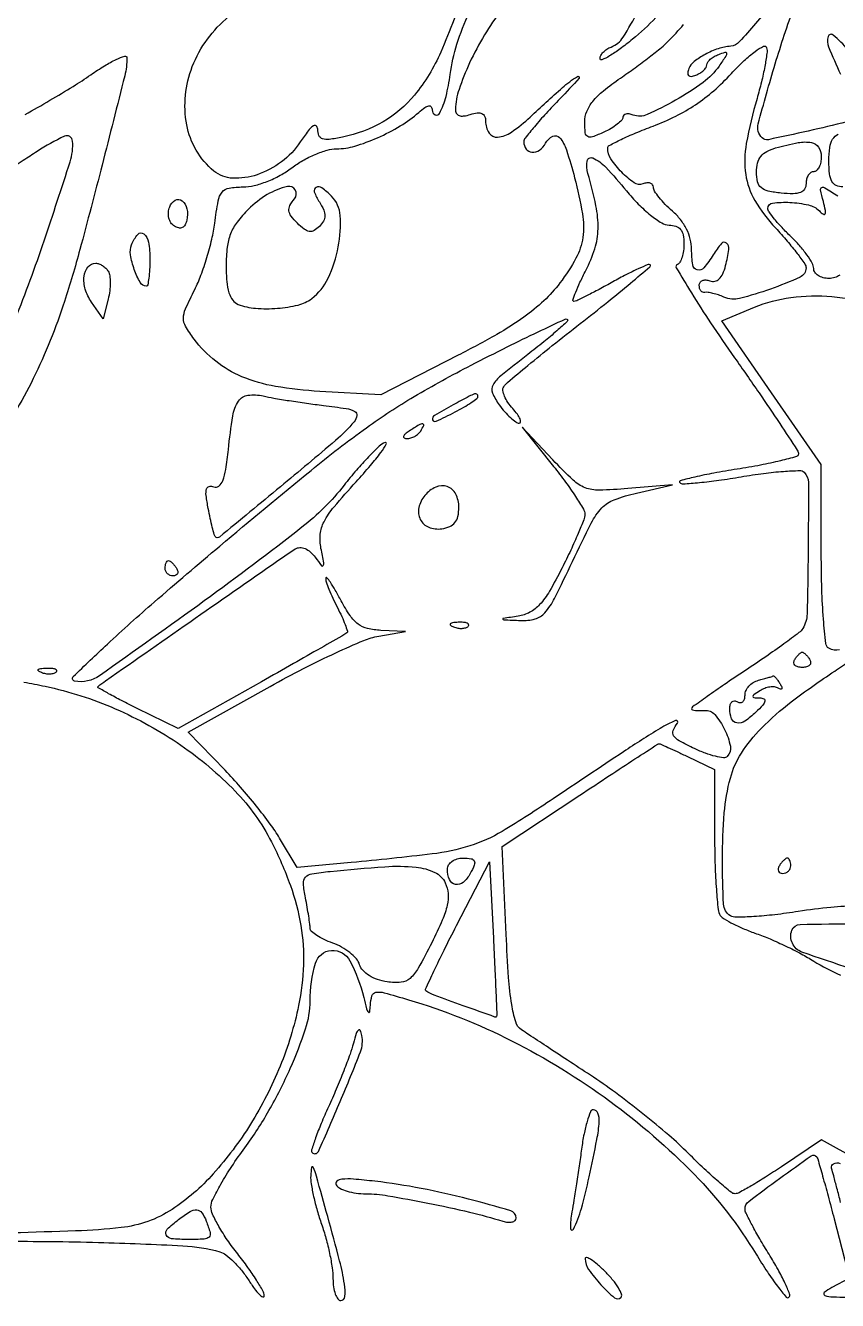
# Model space of a CAD drawing. Extents: x 4 to 800, y 0 to 528.
# Drawn here: x 371.7 to 478.1, y 0 to 167.2 of the extents above; entities that cross this region are included whole.
import ezdxf

# ---------------------------------------------------------------- set-up
doc = ezdxf.new("R2010")
doc.units = 0

msp = doc.modelspace()

# ---------------------------------------------------------------- linework, layer by layer
for points in [[(429.420663, 172.361341, -0.025117), (426.119503, 163.671181, -0.067741), (422.683206, 158.047965, -0.09145), (418.560343, 154.542829, -0.079259), (413.25, 152.519633, -0.017967), (411.514664, 152.221937, -0.111995), (410.62217, 152.301664, -0.222304), (410.163005, 152.729122, -0.096208), (410, 153.568428, 0.216899), (409.805679, 153.995306, 0.350367), (409.427707, 154.011352, 0.073197), (408.741041, 153.335168, 0.013805), (407.716367, 151.897883, -0.083164), (405.248982, 149.289796, -0.080769), (402.04261, 147.596077, -0.092058), (398.847896, 147.14198, -0.163938), (396.395291, 148.085897, -0.175902), (392.833946, 154.161644, -0.139825), (393.567069, 161.781911, -0.128395), (398.342919, 168.343766, -0.14058)], [(434.077894, 169.174573, 0.030357), (431.849277, 165.920654, 0.026263), (429.910812, 162.262757, 0.026954), (428.517674, 158.783917, 0.073558), (428.043893, 156.182612, 0.130762), (428.163793, 155.662915, 0.189276), (428.517207, 155.35922, 0.120235), (429.12744, 155.300191, 0.041134), (430, 155.5, -0.042098), (430.915777, 155.707849, -0.138592), (431.523725, 155.624412, -0.195541), (431.875224, 155.263919, -0.096941), (432, 154.626405, 0.143399), (432.455553, 153.07065, 0.280407), (433.574806, 152.524022, 0.130478), (435.398, 153.193568, 0.03422), (437.840267, 155.167931, -0.004813), (442.068134, 159.017792, -0.044904), (444.045208, 160.487542, -0.860511), (444.243676, 160.251521, -0.012878), (441.75, 157.562394, 0.007564), (439.929949, 155.641053, 0.011133), (438.395312, 153.894634, 0.006636), (437.170945, 152.397188, 0.169632), (437, 151.907817, 0.160852), (437.310803, 150.966694, 0.220362), (438.083186, 150.545678, 0.173513), (439.063481, 150.825796, 0.110105), (439.863537, 151.720637, -0.144634), (440.806518, 152.641103, -0.352808), (441.697108, 152.467692, -0.096768), (442.599225, 150.844284, -0.014063), (443.670985, 147.201548, -0.022213), (444.694278, 142.48396, -0.077044), (444.742216, 139.370855, -0.090205), (443.848157, 136.657599, -0.037636), (441.75, 133.409047, -0.042315), (439.644118, 131.071384, -0.033854), (437.018683, 128.925394, -0.025427), (433.466498, 126.664924, -0.010186), (428.395794, 123.92426), (418.291588, 118.726149), (410.28515, 119.189635, -0.027497), (404.455058, 119.850099, -0.056822), (400.055644, 121.121395, -0.069179), (396.631125, 123.141544, -0.064896), (393.802547, 126.058109, -0.026662), (392.688652, 127.731989, -0.137569), (392.404875, 128.796881, -0.102459), (392.672054, 130.007609, -0.011576), (393.886989, 132.558109, 0.028115), (394.695191, 134.410093, 0.015804), (395.475903, 136.737382, 0.015734), (396.117751, 139.144413, 0.02472), (396.500246, 141.25, -0.013021), (396.959329, 144.16306, -0.120985), (397.478541, 145.315957, -0.188135), (398.37968, 145.849931, -0.040774), (400.216882, 146, 0.060512), (401.660889, 146.175401, 0.033046), (403.363783, 146.716794, 0.031857), (405.083269, 147.521215, 0.037601), (406.588887, 148.5, -0.03369), (408.035951, 149.456882, -0.028943), (409.672303, 150.265625, -0.029997), (411.248539, 150.825289, -0.070417), (412.482938, 151, 0.072447), (414.859232, 151.346129, 0.032056), (417.841598, 152.446197, 0.031521), (420.825015, 154.001243, 0.044113), (423.25, 155.775577, -0.022506), (424.049713, 156.415483, -0.112664), (424.573644, 156.640376, -0.30023), (424.874568, 156.512345, -0.147353), (425, 156.095971, 0.283312), (425.392861, 155.458286, 0.412775), (425.974708, 155.648817, 0.055163), (426.814799, 157.872704, 0.029781), (427.372502, 160.750407, -0.043037), (428.249791, 164.712494, -0.03259), (429.857077, 168.867754, -0.033342)], [(469.461872, 169.848205, -0.004055), (465.254172, 165.015181, -0.194275), (464.122468, 164.450843, 0.061465), (462.500284, 164.119335, 0.041983), (460.771658, 163.371558, 0.042342), (459.321811, 162.428222, 0.136571), (458.643309, 161.51286, 0.055827), (458.490538, 160.926488, 0.244347), (458.604908, 160.598979, 0.233016), (458.945118, 160.494612, 0.051597), (459.550928, 160.657916, 0.044071), (460.105339, 160.928806, 0.051172), (460.574335, 161.281529, 0.058587), (460.896366, 161.658723, 0.148484), (461, 162, -0.155441), (461.109519, 162.343772, -0.056503), (461.454573, 162.729564, -0.049211), (461.955348, 163.094573, -0.041299), (462.547484, 163.379848, -0.023417), (463.402539, 163.662808, -0.484165), (463.592945, 163.52426, -0.158114), (463.482713, 163.131581, -0.005927), (462.608583, 161.851562, -0.081977), (460.515244, 159.712523, -0.028764), (456.896257, 157.366769, -0.023989), (453.176869, 155.479254, -0.199602), (451.326668, 155.42814, 0.052434), (450.818525, 155.564208, 0.09492), (450.389709, 155.550306, 0.14377), (450.108585, 155.394065, 0.196977), (450, 155.12913, -0.194091), (449.845253, 154.745502, -0.035576), (449.265625, 154.223806, -0.033597), (448.457319, 153.677252, -0.02497), (447.5, 153.181954, -0.018023), (445.996177, 152.561189, -0.216725), (445.386138, 152.604823, -0.249511), (445.068855, 153.085416, -0.023622), (445, 154.542046, -0.097209), (445.266629, 155.900513, -0.074556), (446.041483, 157.203621, -0.051537), (447.44369, 158.597791, -0.018955), (449.682801, 160.270608, 0.006707), (451.590524, 161.624342, 0.006822), (453.450394, 163.021282, 0.006659), (455.033933, 164.278847, 0.027803), (455.932801, 165.099715, 0.013729), (457.955611, 167.281205, 0.015647)], [(454.317717, 168.215778, -0.031335), (451.25, 165.356557, -0.012701), (449.618554, 164.084663, -0.024942), (448.248438, 163.173411, -0.030811), (447.252929, 162.660899, -0.541324), (447, 162.826062, -0.128242), (447.106511, 163.234506, -0.063558), (447.427353, 163.668025, -0.056764), (447.898411, 164.059438, -0.053426), (448.45482, 164.344289, 0.160613), (450.022234, 165.624587, 0.026641), (451.964533, 169.063739, 0.021897)], [(479.332299, 154.530778, -0.005384), (474.280022, 153.331936, -0.003613), (469.05712, 152.191466, -0.25352), (468.229203, 152.437463, -0.267273), (467.735544, 154.270566, -0.008132), (469.958053, 162.131439, -0.014496), (472.457326, 169.653281, -0.075599)], [(479.5, 164, 0.028284), (477.569155, 165.905074, 0.543744), (476.894289, 165.715443, 0.1735), (476.952137, 164.363586, 0.01188), (478.504835, 160.792164, -0.007833)], [(371.658182, 155.510358, 0.00616), (374.901416, 157.354056, 0.006222), (377.949499, 159.188139, 0.013242), (380.25, 160.697351, -0.014143), (382.073117, 161.888685, -0.027366), (383.604688, 162.717054, -0.034124), (384.712889, 163.150536, -0.506532), (385, 162.939843, -0.061521), (384.707943, 160.575209, -0.001239), (381.741891, 148.873998, -0.003123), (378.826052, 137.778198, -0.012293), (376.819526, 131, -0.035988), (372.723348, 120.872188, -0.041558), (367.376906, 111.93976, -0.042187)], [(370.373264, 128.685666, 0.013747), (374.145766, 138.953162, 0.003262), (377.552596, 149.299644, 0.09774), (377.870968, 152.015179, 0.522414), (376.799523, 152.642682, 0.037442), (373.229331, 150.655606, -0.000956), (371.40218, 149.456387, -0.000202), (368.208305, 147.370709, -0.000211)], [(478.833333, 146, -0.105559), (477.949762, 146.188639, -0.165116), (477.385138, 146.71249, -0.099558), (477.083628, 147.697298, -0.024664), (477, 149.391592, -0.029701), (477.106755, 151.187173, -0.109863), (477.48053, 152.251884, -0.136505), (478.219015, 152.930256, -0.0565)], [(478.416667, 134.4375, -0.08892), (477.769411, 134.111864, -0.072314), (477, 134, -0.063812), (476.235342, 134.097988, -0.08168), (475.5875, 134.385667, -0.098553), (475.154048, 134.812214, -0.150357), (475, 135.312909, 0.130933), (474.817782, 135.996822, 0.025239), (474.11875, 137.084442, 0.025305), (473.148507, 138.303319, 0.02098), (472, 139.5, -0.013111), (470.850946, 140.660148, -0.017843), (469.88125, 141.768683, -0.014831), (469.148797, 142.725509, -0.157199), (469, 143.187091, -0.377855), (469.616434, 143.886332, -0.043721), (471.884166, 143.973284, -0.043609), (474.326402, 143.638519, -0.141435), (475.74405, 142.85595, 0.043819), (476.270606, 142.4144, 0.476693), (476.502378, 142.480902, 0.154004), (476.544358, 142.91635, 0.011571), (476.267008, 144.086962, -0.010471), (475.898449, 145.627429, -0.369534), (476.06098, 145.929198, -0.235728), (476.477673, 145.889833, -0.005711), (478.156291, 144.817164, 0.012704)], [(478.403007, 85.30391, -0.206829), (476.979333, 85.512773, -0.231664), (476.581965, 86.143882, -0.006878), (476.283723, 89.345929, -0.012225), (476.069607, 93.25866, -0.007555), (476, 97.865087), (476, 109.61214), (469.486867, 119.018968), (462.973734, 128.425795), (467.236867, 130.218779, -0.06766), (472.018395, 131.506173, -0.05301), (477.394797, 131.624324, -0.052094), (482.77718, 130.600107, -0.059559)], [(480.707774, 51.71277, 0.025783), (477.253966, 51.54415, 0.013498), (472.983359, 50.997411, -0.009704), (469.909067, 50.580098, -0.01351), (467.142806, 50.33466, -0.009919), (464.853585, 50.239283, -0.144845), (464.081738, 50.449483, -0.246481), (463.184397, 51.967414, -0.012699), (463.03635, 57.847997, -0.020577), (463.287676, 63.918914, -0.045018), (464.085832, 68.5, -0.077988), (465.533919, 71.758997, -0.049797), (468.124466, 75.006719, -0.037275), (472.069702, 78.491207, -0.016468), (477.75, 82.512351, 0.019148), (479.760577, 83.951892, 0.025718)], [(371.494647, 81.07187, -0.008118), (374.269807, 80.530721, -0.05066), (383.467704, 77.583879, -0.047842), (392.075634, 72.803985, -0.050201), (399.19082, 66.776512, -0.074113), (403.935865, 60.125714, -0.030995), (406.412243, 54.424548, -0.045803), (407.793559, 49.152849, -0.049073), (408.137326, 44.003156, -0.043738), (407.501348, 38.676427, -0.045344), (405.068585, 30.724119, -0.041999), (401.193182, 23.122243, -0.043753), (396.318901, 16.614406, -0.064015), (390.909969, 11.940397, -0.061106), (387.747388, 10.362756, -0.057024), (384.222357, 9.549507, -0.020161), (378.276902, 9.117717, -0.001439), (361.709601, 8.632115, -0.004618)], [(485.257755, 15.955981), (476.01551, 21.063579), (470.771103, 17.53179, -0.006805), (468.701683, 16.178729, -0.009677), (466.82385, 15.037463, -0.006159), (465.229271, 14.136221, -0.126192), (464.698131, 14, -0.173692), (464.183785, 14.184233, -0.006241), (462.559717, 15.553239, -0.010827), (460.668156, 17.261498, -0.007306), (458.581943, 19.287622, 0.018561), (456.017276, 21.668628, 0.009422), (452.627328, 24.479704, 0.009346), (449.015828, 27.252527, 0.013781), (445.736087, 29.537622, -0.000236), (442.733401, 31.511071, -0.000299), (439.963078, 33.336052, -0.000234), (437.641251, 34.869135, -0.002474), (436.696981, 35.5, -0.173528), (435.94853, 36.519602, -0.032863), (435.428283, 38.804369, -0.02233), (435.023239, 42.356731, -0.006064), (434.702398, 48.004034), (434.188688, 59.508068), (444.344344, 66.247941, -0.000879), (448.253537, 68.83242, -0.001433), (451.580248, 71.009767, -0.000156), (454.556275, 72.944105, -0.137826), (454.716073, 72.993907, -0.1116), (454.873552, 72.962952, -0.001156), (455.906766, 72.503179, -0.003644), (457.095966, 71.960259, -0.00235), (458.466073, 71.314788), (462, 69.629575), (462.015313, 60.564788, 0.007516), (462.074609, 57.018948, 0.010647), (462.241942, 53.867465, 0.007018), (462.473479, 51.25439, 0.132945), (462.765313, 50.494667, 0.100776), (463.283679, 50.022464, 0.017173), (464.459186, 49.374755, 0.018131), (465.914711, 48.701903, 0.015278), (467.5, 48.093944, -0.017262), (469.285489, 47.401074, -0.010418), (471.353125, 46.463993, -0.01043), (473.370851, 45.446108, -0.017961), (475, 44.504657, 0.038603), (478.498121, 42.671274, 0.021245)], [(486.43393, 41.498723, -0.014377), (473.467308, 45.680726, -0.419618), (472.13846, 48.537025, -0.306665), (473.219614, 49.303202, -0.005443), (480.709768, 49.38195, -0.012894)], [(368.842089, 7.754909, -0.008093), (381.257495, 7.617316, -0.006373), (392.310334, 7.17482, -0.054803), (397.180499, 6.377604, -0.097074), (397.965147, 5.983665, -0.029617), (398.970318, 5.105522, -0.028415), (400.004267, 3.965661, -0.027562), (400.913652, 2.704671, 0.015042), (401.704443, 1.548186, 0.037351), (402.368288, 0.76722, 0.099921), (402.790733, 0.482877, 0.529818), (402.983153, 0.609269, 0.132692), (402.817591, 1.261316, 0.012697), (401.969777, 2.682468, 0.01548), (400.84524, 4.346681, 0.01161), (399.509706, 6.109269, -0.017615), (398.172788, 7.918407, -0.02074), (397.041835, 9.72346, -0.020133), (396.221622, 11.306752, -0.108463), (396.009706, 12.247191, -0.116956), (396.24185, 13.250856, -0.014382), (397.306394, 15.251883, -0.016374), (398.739007, 17.586302, -0.012854), (400.437592, 20.022425, 0.029307), (403.613512, 24.912611, 0.024647), (406.401327, 30.426637, 0.024806), (408.410828, 35.619596, 0.078522), (409.013655, 39.287513, -0.066783), (409.70468, 44.207527, -0.318371), (411.787775, 45.897013, -0.295971), (414.229796, 44.529372, -0.063003), (416.025198, 39.743837, 0.0066), (416.401854, 38.24552, 0.109149), (416.636849, 37.790724, 0.645658), (416.811413, 37.839073, 0.026854), (416.897639, 38.6961, -0.059894), (417.109314, 39.957798, -0.292112), (417.630441, 40.411662, -0.103748), (418.692332, 40.349313, -0.005817), (421.887881, 39.440655, -0.045376), (435.408248, 34.050427, -0.040486), (448.293244, 26.133174, -0.041585), (459.360186, 16.523624, -0.056749), (467.444487, 6.091384, 0.009736), (468.930217, 3.749612, 0.01675), (470.269141, 1.867501, 0.011166), (471.404384, 0.446759, 0.4405), (471.764092, 0.430758, 0.300169), (471.851335, 0.85639, 0.013273), (471.22405, 2.309194, 0.01868), (470.326178, 4.070245, 0.011831), (469.156066, 6.055845, -0.007257), (467.947074, 8.065172, -0.010081), (466.927094, 9.901628, -0.006921), (466.131207, 11.456945, -0.115291), (466, 12.018405, -0.233819), (466.479456, 12.987625, -0.00588), (470.531221, 16.006021, -0.004926), (474.686645, 18.964184, -0.407417), (475.394206, 18.846391, -0.088999), (475.535858, 18.556511, -0.000871), (476.169736, 16.312128, -0.002842), (476.881621, 13.718045, -0.001834), (477.678112, 10.705535), (479.708362, 2.91107), (477.388134, 1.69538, 0.05156), (476.395046, 1.036683, 0.585083), (476.460775, 0.668471, 0.076862), (477.521938, 0.473212, 0.003741), (481.111452, 0.39758, 0.002121)], [(478.53199, 12.858514, 0.001462), (478.05117, 14.721557, 0.001434), (477.620763, 16.35022, 0.005644), (477.341359, 17.349982, -0.371354), (477.607424, 17.934227, -0.190115), (478.470898, 17.98313, -0.039341)]]:
    msp.add_lwpolyline(points, format="xyb")
for points in [[(467.572381, 157.600988, 0.02544), (466.172614, 151.677255, 0.080961), (466.093133, 147.623615, 0.099667), (467.294488, 144.234357, 0.051393), (470, 140.615826, -0.009528), (471.532099, 138.888791, -0.013481), (472.823899, 137.290163, -0.00956), (473.827519, 135.923921, -0.155911), (473.996252, 135.388169, -0.292742), (473.20868, 134.16964, -0.02129), (469.325426, 132.596683, -0.024706), (465.295014, 131.381277, -0.165541), (463.24005, 131.555588, 0.021224), (462.518853, 131.83555, 0.022551), (461.790827, 132.047065, 0.022875), (461.151476, 132.171294, 0.088926), (460.75, 132.158759, -0.153048), (460.464628, 132.185991, -0.126346), (460.220312, 132.371813, -0.10005), (460.055947, 132.695581, -0.067684), (460, 133.106989, -0.14666), (460.113101, 133.484282, -0.152622), (460.413688, 133.730053, -0.117982), (460.869735, 133.797866, -0.0699), (461.408301, 133.673562, 0.145172), (462.048887, 133.623445, 0.142419), (462.618748, 133.929739, 0.096191), (463.094311, 134.620586, 0.04132), (463.456969, 135.684572, 0.02521), (463.87909, 137.816245, 0.255662), (463.575496, 138.633911, 0.416842), (462.917412, 138.584327, 0.036883), (461.828741, 137.097379, -0.034319), (460.59802, 135.398227, -0.288995), (459.738151, 135.120259, -0.302745), (459.148362, 135.775531, -0.036242), (459, 137.819665, 0.06323), (458.832084, 139.142175, 0.052948), (458.335614, 140.467667, 0.050565), (457.543348, 141.716809, 0.047243), (456.5, 142.813051, -0.020498), (455.542829, 143.716784, -0.02553), (454.734375, 144.634716, -0.025218), (454.148972, 145.453683, -0.143516), (454, 145.962002, 0.168631), (453.88658, 146.288735, 0.150533), (453.589853, 146.493369, 0.107233), (453.13815, 146.534709, 0.061082), (452.603755, 146.401441, -0.248587), (451.476429, 146.538391, -0.0469), (449.838872, 147.923068, -0.047814), (448.431632, 149.664736, -0.147055), (448, 151.100581, -0.278712), (448.204075, 151.438245, -0.008194), (449.750306, 152.218147, -0.01419), (451.674627, 153.083008, -0.009034), (453.958487, 153.984475, 0.026056), (456.920214, 155.271634, 0.032144), (459.52288, 156.783803, 0.032211), (461.905896, 158.614275, 0.02635), (464.208487, 160.8564, -0.016019), (465.883568, 162.556285, -0.031474), (467.337705, 163.77559, -0.043005), (468.420551, 164.437847, -0.47702), (468.822381, 164.254895, -0.098426), (468.866416, 163.485033, -0.011654), (468.588176, 161.786704, -0.013566), (468.150912, 159.763255, -0.010739)], [(476, 150, -0.048028), (475.926307, 149.234582, -0.068025), (475.70625, 148.5875, -0.088204), (475.381882, 148.151477, -0.191087), (475, 148, 0.15403), (474.618619, 147.879657, 0.097915), (474.29375, 147.540763, 0.080416), (474.074534, 147.034422, 0.062102), (474, 146.436642, -0.13612), (473.803419, 145.727935, -0.167148), (473.280395, 145.28882, -0.092094), (472.321789, 145.110911, -0.023993), (470.75, 145.186642, -0.028511), (469.029541, 145.452169, -0.124485), (468.11288, 145.903851, -0.16059), (467.64754, 146.668303, -0.057149), (467.5, 147.954915, -0.061184), (467.644259, 149.129401, -0.107), (468.075409, 150.004855, -0.103318), (468.842534, 150.643275, -0.054272), (470, 151.105235, -0.019702), (472.969771, 151.806558, -0.093943), (474.705422, 151.815534, -0.203091), (475.636768, 151.201482, -0.147855)], [(450.446488, 145.5, 0.02321), (452.011921, 143.760873, 0.0291), (453.623625, 142.308872, 0.030327), (455.081603, 141.28007, 0.139357), (456.06695, 141, -0.080954), (456.950748, 140.855963, -0.144242), (457.550029, 140.437454, -0.120971), (457.891863, 139.699707, -0.048319), (458, 138.583333, -0.033368), (457.936559, 137.633759, -0.042712), (457.746421, 136.778646, -0.048563), (457.469228, 136.125241, -0.177848), (457.136751, 135.833333, 0.463587), (456.990615, 135.412337, 0.003986), (458.983786, 132.102685, 0.009864), (461.491416, 128.188341, 0.005792), (464.636751, 123.60134, -0.002695), (467.84244, 118.987853, -0.004226), (470.543296, 114.983741, -0.001236), (472.846825, 111.486868, -0.14603), (473, 110.973589, -0.337171), (472.748421, 110.642928, -0.007134), (470.638709, 110.091341, -0.013485), (468.043289, 109.525951, -0.008299), (464.961562, 108.994021, 0.006815), (461.914524, 108.477385, 0.012302), (459.436258, 107.959027, 0.007447), (457.506807, 107.475216, 0.577757), (457.440036, 107.226631, 0.217769), (457.885201, 107.060818, 0.005843), (460.020876, 107.240582, 0.011155), (462.571741, 107.542908, 0.007284), (465.5, 108, -0.009825), (468.440966, 108.443781, -0.014594), (471.03232, 108.706221, -0.009616), (473.168153, 108.818485, -0.207577), (473.741059, 108.592274, -0.198068), (474.300381, 107.248134, -0.002954), (474.277273, 98.551204, -0.003922), (474.137436, 90.03001, -0.133108), (473.565608, 88.106156, -0.092113), (473.069454, 87.559802, -0.004511), (471.103923, 86.09398, -0.007189), (468.716182, 84.398759, -0.005117), (465.99466, 82.565599, 0.00343), (463.313185, 80.772535, 0.005513), (461.054681, 79.203133, 0.001454), (459.115329, 77.815038, 0.241187), (459, 77.589859, 0.333479), (459.100981, 77.455291, 0.037388), (459.49926, 77.371014, 0.033577), (460.048067, 77.334379, 0.020268), (460.69961, 77.361111, -0.238194), (462.029098, 76.820615, -0.064637), (463.326759, 74.873664, -0.065091), (464.076808, 72.675308, -0.251139), (463.673622, 71.340289, -0.225861), (463.191378, 71.169088, -0.032156), (462.127108, 71.348962, -0.031375), (460.814138, 71.747139, -0.021951), (459.390097, 72.351018, -0.013786), (457.380997, 73.378002, -0.120818), (456.648527, 74.047594, -0.251125), (456.580297, 74.743955, -0.073914), (457.152654, 75.694551, 0.779842), (456.907747, 76.026852, 0.039478), (454.872771, 74.998507, 0.009974), (450.074124, 71.944551, 0.00161), (440.868805, 65.781918, -0.012979), (434.159032, 61.507634, -0.058942), (429.941118, 59.606326, -0.047076), (424.991535, 58.542755, -0.006343), (414.40215, 57.427904), (407.3043, 56.771564), (405.000472, 60.635782, 0.024766), (403.781627, 62.467476, 0.010085), (401.953348, 64.838673, 0.00995), (399.882125, 67.31326, 0.012509), (397.862444, 69.517146), (393.028244, 74.534291), (403.764122, 80.517146, -0.008683), (408.131065, 82.852295, -0.010021), (412.374461, 84.921164, -0.00919), (416.026284, 86.531064, -0.056263), (418, 87.108095), (421.5, 87.716189), (418.27389, 87.858095, -0.049138), (416.530453, 88.107616, -0.100743), (415.287678, 88.694454, -0.084117), (414.236609, 89.798132, -0.026861), (413.068086, 91.75, 0.009122), (412.304359, 93.134875, 0.019762), (411.656944, 94.163537, 0.031209), (411.195839, 94.753202, 0.669674), (411.044196, 94.70034, 0.096927), (411.109962, 94.226932, 0.011877), (411.475268, 93.24162, 0.013699), (411.974352, 92.081253, 0.010916), (412.573736, 90.85741, -0.011334), (413.153573, 89.670968, -0.017944), (413.59009, 88.626976, -0.012331), (413.889317, 87.768772, -0.302599), (413.823736, 87.537974, -0.046498), (413.551594, 87.346413, -0.000197), (410.396937, 85.540114, -0.000969), (406.809492, 83.497096, -0.000611), (402.612646, 81.124556), (391.725293, 74.987304), (386.329532, 77.627204, -0.005253), (384.280341, 78.656603, -0.009087), (382.60194, 79.560922, -0.00361), (381.230118, 80.34564, -0.520658), (381.216885, 80.502979, -0.021258), (382.207539, 81.259394, -0.000081), (393.959964, 89.463713, -0.000122), (405.497522, 97.511063, -0.013806), (407.051852, 98.532046, -0.13376), (407.658224, 98.711434, -0.104864), (408.334831, 98.583223, -0.083546), (409.026431, 98.146787, -0.052493), (409.669909, 97.436748, 0.009175), (410.501663, 96.341995, 0.513526), (410.720917, 96.352108, 0.191893), (410.792784, 96.712733, 0.003731), (410.428872, 98.60564, -0.074069), (410.336442, 100.470344, -0.096813), (410.825764, 102.101962, -0.054225), (412.138952, 104.051699, -0.009848), (415.021032, 107.332634, 0.008162), (416.921625, 109.481602, 0.01812), (418.281692, 111.192745, 0.03087), (418.989189, 112.287784, 0.702313), (418.819448, 112.48421, 0.098247), (418.062257, 112.007088, 0.01205), (416.666812, 110.620437, 0.013885), (415.07763, 108.868392, 0.011055), (413.459083, 106.89455, -0.060711), (407.929746, 101.371655, -0.008682), (395.123531, 91.713292, -0.004245), (381.395704, 81.906095, -0.203254), (378.145127, 81.210568, -0.606812), (377.965963, 81.811581, -0.005054), (382.437972, 86.058417, -0.008827), (388.570279, 91.566433, -0.003501), (397.177214, 98.921987, -0.003544), (409.120305, 108.840899, -0.015475), (416.404505, 114.436492, -0.022503), (422.62156, 118.501627, -0.0148), (430.106888, 122.634647, -0.003038), (434.838629, 125.031171, -0.004985), (438.876494, 126.995498, -0.001048), (442.420817, 128.667152, -0.315925), (442.718283, 128.61505, -0.426748), (442.713149, 128.374074, -0.004501), (441.33844, 127.134405, -0.010617), (439.637927, 125.691712, -0.006302), (437.553909, 124.041591, 0.005879), (433.97873, 121.215686, 0.093067), (432.979141, 120.039865, 0.231904), (432.911997, 118.979081, 0.05904), (433.778475, 117.431783, 0.022507), (434.503935, 116.522523, 0.027987), (435.260142, 115.749493, 0.028324), (435.948998, 115.188092, 0.149208), (436.404988, 115.031425, 0.393175), (436.589902, 115.191819, 0.1322), (436.529206, 115.578221, 0.055778), (436.167964, 116.194588, 0.023504), (435.557026, 116.936987, -0.037273), (434.927821, 117.745948, -0.048299), (434.48573, 118.574748, -0.056802), (434.275977, 119.304148, -0.181997), (434.371646, 119.79232, -0.079786), (434.87649, 120.376342, -0.002045), (437.553668, 122.606983, -0.004301), (440.737992, 125.192421, -0.002917), (444.407047, 128.084561, 0.003483), (448.014787, 130.935003, 0.005846), (451.000357, 133.385719, 0.001382), (453.547508, 135.53893, 0.438098), (453.557106, 135.776227, 0.306329), (453.293288, 135.827209, 0.006225), (451.99256, 135.252472, 0.012421), (450.449001, 134.500459, 0.00775), (448.677223, 133.547, -0.004704), (446.889901, 132.57109, -0.00687), (445.296165, 131.748181, -0.003673), (443.938992, 131.083282, -0.112521), (443.573607, 131, -0.509395), (443.448928, 131.171531, -0.013946), (443.810305, 132.187839, -0.017842), (444.36989, 133.492415, -0.009901), (445.1398, 135.043709, 0.045021), (446.313785, 137.89564, 0.069686), (446.741066, 140.52034, 0.056394), (446.46717, 143.540588, 0.020103), (445.422289, 147.75, -0.109958), (445.315473, 149.404493, -0.494603), (446.04019, 149.798144, -0.099755), (447.753018, 148.575594, -0.016394)], [(400.923077, 143.076923, 0.033627), (399.442743, 141.382853, 0.068712), (398.576971, 139.84852, 0.065726), (398.137431, 138.092446, 0.028507), (398, 135.683912, 0.02068), (398.086607, 133.590828, 0.054886), (398.372417, 132.123471, 0.083737), (398.864311, 131.152986, 0.14301), (399.581787, 130.606989, 0.071704), (401.858957, 130.090004, 0.039638), (404.716984, 130.087577, 0.039656), (407.433551, 130.519442, 0.103564), (409.210685, 131.363298, 0.12131), (411.362684, 134.02642, 0.062038), (412.699202, 138.138003, 0.063727), (412.958297, 142.239298, 0.182281), (411.8, 144.8, 0.038746), (410.547021, 145.872502, 0.278282), (409.786918, 145.939306, 0.387654), (409.556117, 145.354668, 0.04869), (410.216486, 144.024959, -0.032804), (410.782556, 142.970456, -0.107072), (410.949649, 142.200665, -0.133394), (410.767692, 141.529676, -0.063929), (410.217817, 140.817817, -0.067575), (409.521819, 140.288217, -0.166904), (408.89951, 140.171919, -0.127671), (408.225104, 140.457035, -0.032875), (407.32876, 141.242669, -0.03413), (406.514045, 142.176906, -0.134285), (406.2319, 142.879308, -0.15381), (406.365255, 143.571813, -0.049354), (406.958347, 144.449812, 0.311129), (407.061423, 145.599015, 0.33157), (406.039018, 146.051496, 0.078604), (403.375713, 144.986016, 0.062068)], [(392.84378, 141.632552, -0.070969), (392.614236, 141.015158, -0.158333), (392.254853, 140.674211, -0.169268), (391.781784, 140.622124, -0.083588), (391.21613, 140.856282, -0.107443), (390.762075, 141.299513, -0.086489), (390.488985, 141.926385, -0.07968), (390.430959, 142.656807, -0.071787), (390.598913, 143.397167, -0.172501), (391.330082, 144.251198, -0.30586), (392.2167, 144.186771, -0.179526), (392.85897, 143.137655, -0.102439)], [(388, 136.5, -0.012471), (387.966527, 135.158142, -0.020541), (387.86346, 134.028125, -0.015697), (387.718817, 133.15094, -0.358238), (387.535184, 133, -0.270541), (386.739358, 133.464613, -0.043318), (385.962703, 135.169985, -0.045049), (385.472062, 137.08567, -0.132543), (385.610575, 138.427558, -0.083119), (386.406061, 139.778212, -0.40857), (387.202703, 139.855673, -0.187352), (387.828336, 138.766952, -0.037808)], [(382.535126, 134.943165, -0.105298), (382.743153, 134.362025, -0.033229), (382.805694, 133.436858, -0.031521), (382.739344, 132.367311, -0.030241), (382.539004, 131.299381), (381.889721, 128.712433), (380.35567, 130.902598, -0.079043), (379.539829, 132.577579, -0.101279), (379.379857, 134.281215, -0.143967), (379.893015, 135.514804, -0.226408), (380.909598, 136, -0.091304), (381.329739, 135.922634, -0.053119), (381.788199, 135.689555, -0.050728), (382.213156, 135.347418, -0.059572)], [(410.755836, 117.354713, -0.007941), (413.723918, 116.947781, -0.085573), (414.869446, 116.564518, -0.325861), (415.134295, 116.012267, -0.127905), (414.755836, 115.202644, -0.043661), (412.343155, 112.758732, -0.003196), (405.10576, 106.685368, -0.000704), (397.126751, 100.095041, -0.413247), (396.579948, 100.147026, -0.106456), (396.438898, 100.417858, -0.005429), (396.185328, 101.38199, -0.008463), (395.913911, 102.544352, -0.006019), (395.647542, 103.855492, -0.014587), (395.376251, 105.544928, -0.095451), (395.427748, 106.398248, -0.280207), (395.766769, 106.729489, -0.14955), (396.372444, 106.687321, 0.261495), (397.037253, 106.784487, 0.135393), (397.557779, 107.476381, 0.055738), (397.959547, 108.959905, 0.012568), (398.293637, 111.55612, -0.013817), (398.872933, 115.970723, -0.104999), (399.62214, 117.917695, -0.220029), (400.845167, 118.686295, -0.088128), (402.867217, 118.589388, 0.012971), (404.229979, 118.316334, 0.004139), (406.270522, 117.979635, 0.004127), (408.550524, 117.64204, 0.004594)], [(427.75, 117.428025, 0.009128), (425.29162, 116.035659, 0.337047), (425.062753, 115.47415, 0.466813), (425.50494, 115.269124, 0.009478), (428, 116.5, 0.011657), (429.14958, 117.128857, 0.01751), (430.11875, 117.73498, 0.012546), (430.873628, 118.272751, 0.235913), (431, 118.52568, 0.23564), (430.858989, 118.808274, 0.247589), (430.553458, 118.857488, 0.04056), (429.84643, 118.552889, 0.002303)], [(422, 114, 0.027275), (421.445888, 113.597454, 0.147021), (421.239151, 113.292684, 0.37991), (421.327599, 113.095709, 0.102799), (421.690983, 113.015313, 0.074131), (422.192374, 113.083483, 0.053889), (422.713662, 113.298248, 0.054031), (423.175433, 113.618541, 0.075854), (423.5, 114, 0.034464), (423.886554, 114.734105, 0.541951), (423.758161, 114.931144, 0.136158), (423.281145, 114.798791, 0.008108)], [(440.900778, 109.36122, -0.010027), (442.470929, 107.309812, -0.013707), (443.795854, 105.397158, -0.010468), (444.811683, 103.767751, -0.134945), (445, 103.082703, -0.093177), (444.86541, 102.366751, -0.007158), (444.124659, 100.543723, -0.009619), (443.161452, 98.383955, -0.007185), (442.020115, 96.039847, -0.014406), (440.370939, 92.994246, -0.053295), (439.08214, 91.232513, -0.084563), (437.800912, 90.229924, -0.086543), (436.270115, 89.718195, 0.000787), (434.30394, 89.417965, 0.524877), (434.263598, 89.334663, 0.256501), (434.385686, 89.25932, 0.000581), (436.592306, 89.149832, 0.079612), (438.477282, 89.358924, 0.146359), (439.774201, 90.172056, 0.063933), (441.03932, 92.051634, 0.006495), (443.392301, 96.900954, -0.007585), (445.849903, 101.93789, -0.071172), (447.229852, 103.907222, -0.116028), (448.864197, 104.993147, -0.033197), (451.799995, 105.866244), (456.5, 106.930579), (450.653669, 106.445232, -0.014679), (446.883182, 106.243426, -0.098059), (445.040859, 106.562284, -0.098253), (443.460694, 107.559023, -0.014765), (440.804447, 110.229943), (436.801556, 114.5)], [(424.046163, 105.555624, 0.118186), (423.255551, 103.949565, 0.173693), (423.444891, 102.402624, 0.183165), (424.555309, 101.383125, 0.131114), (426.245529, 101.179863, 0.063642), (427.300553, 101.469772, 0.125338), (427.991121, 101.988947, 0.117579), (428.375879, 102.800573, 0.052197), (428.5, 103.986305, 0.116354), (428.088845, 105.729218, 0.194575), (426.975683, 106.711692, 0.192692), (425.483396, 106.649054, 0.114345)], [(391.5, 96, -0.082592), (391.656512, 95.6179, -0.161196), (391.6254, 95.29375, -0.182303), (391.413961, 95.078288, -0.108972), (391.059017, 95, -0.093332), (390.654762, 95.076123, -0.09642), (390.311086, 95.29375, -0.099167), (390.081062, 95.618444, -0.105053), (390, 96, -0.042167), (390.032345, 96.382849, -0.061769), (390.129539, 96.70625, -0.081139), (390.272352, 96.92554, -0.210953), (390.440983, 97, -0.151918), (390.65171, 96.934461, -0.038439), (390.933975, 96.70625, -0.035638), (391.231006, 96.382774, -0.029505)], [(427.8125, 88.316886, 0.051402), (428.359369, 88.160852, 0.05415), (428.916927, 88.123424, 0.060344), (429.402231, 88.202593, 0.126455), (429.729167, 88.395833, 0.296942), (429.77538, 88.614691, 0.208169), (429.592839, 88.799335, 0.077125), (429.112848, 88.910055, 0.028489), (428.416667, 88.921053, 0.018894), (427.670344, 88.862007, 0.168741), (427.37858, 88.720685, 0.470617), (427.395823, 88.538436, 0.054073)], [(474.5, 84, -0.146489), (474.602013, 83.620597, -0.191582), (474.461189, 83.29375, -0.134005), (474.074636, 83.072951, -0.063222), (473.5, 83, -0.063222), (472.925364, 83.072951, -0.134005), (472.538811, 83.29375, -0.191582), (472.397987, 83.620597, -0.146489), (472.5, 84, -0.025622), (472.764631, 84.382847, -0.032351), (473.048689, 84.70625, -0.033983), (473.313296, 84.937141, -0.163822), (473.5, 85, -0.163822), (473.686704, 84.937141, -0.033983), (473.951311, 84.70625, -0.032351), (474.235369, 84.382847, -0.025622)], [(375.729167, 82.395833, -0.126455), (375.402231, 82.202593, -0.060344), (374.916927, 82.123424, -0.05415), (374.359369, 82.160852, -0.051402), (373.8125, 82.316886, -0.054073), (373.395823, 82.538436, -0.470617), (373.37858, 82.720685, -0.168741), (373.670344, 82.862007, -0.018894), (374.416667, 82.921053, -0.028489), (375.112848, 82.910055, -0.077125), (375.592839, 82.799335, -0.208169), (375.77538, 82.614691, -0.296942)], [(470.595492, 80.845492, -0.031573), (470.816474, 80.43164, -0.20961), (470.819694, 80.202999, -0.387301), (470.672157, 80.134867, -0.061872), (470.356763, 80.279508, 0.114877), (469.886173, 80.43798, 0.0582), (469.257633, 80.425285, 0.053265), (468.578435, 80.25699, 0.053733), (467.952254, 79.94933, 0.009028), (467.140148, 79.414817, 0.239801), (467.019373, 79.193699, 0.400815), (467.150046, 79.048622, 0.016107), (467.924965, 79.015313, -0.10656), (468.466462, 78.89248, -0.363436), (468.608627, 78.589108, -0.119591), (468.31889, 78.054964, -0.016063), (467.424965, 77.127878, -0.0455), (465.995926, 75.97098, -0.185007), (464.924342, 75.727153, -0.275298), (464.239304, 76.280475, -0.088751), (464, 77.618034, -0.069308), (464.073627, 78.146634, -0.14379), (464.29375, 78.495862, -0.190139), (464.620091, 78.613866, -0.131946), (465, 78.5, 0.130211), (465.379974, 78.384701, 0.189807), (465.70625, 78.499936, 0.145022), (465.926279, 78.844649, 0.070131), (466, 79.367659, -0.108005), (466.131589, 79.969734, -0.075852), (466.514063, 80.551268, -0.07125), (467.081185, 81.024465, -0.074509), (467.75, 81.310674, 0.003282), (468.434311, 81.494311, 0.004618), (469.042039, 81.667734, 0.002764), (469.550953, 81.82112, 0.061971), (469.690983, 81.883999, -0.33947), (469.801494, 81.87194, -0.022763), (470.035463, 81.626788, -0.025273), (470.30819, 81.279709, -0.015476)], [(426.716445, 54.75, -0.086519), (427.081008, 53.344431, -0.076251), (426.973404, 51.832253, -0.047587), (426.328346, 49.874901, -0.012832), (424.937254, 46.913213, -0.010349), (423.172527, 43.568295, -0.085825), (422.100737, 42.235829, -0.158321), (420.919246, 41.724935, -0.060029), (419.100891, 41.771884, -0.046763), (417.847879, 42.077438, -0.056432), (416.755348, 42.598993, -0.064358), (415.935124, 43.271381, -0.112534), (415.492037, 44.02509, 0.102278), (415.061797, 44.792133, 0.044728), (414.217574, 45.604833, 0.041766), (413.133744, 46.336017, 0.043673), (411.95914, 46.864399, -0.026148), (410.825917, 47.32719, -0.036186), (409.869247, 47.865252, -0.03947), (409.18627, 48.399241, -0.210091), (409, 48.82298, 0.03259), (408.965042, 49.358748, 0.005493), (408.820344, 50.37597, 0.005988), (408.622551, 51.569244, 0.005289), (408.388404, 52.807982, -0.027212), (408.118295, 54.684162, -0.213962), (408.399102, 55.496044, -0.164871), (409.241406, 55.944708, -0.014925), (411.638404, 56.264879, -0.008807), (418.79235, 56.876776, -0.041986), (422.890958, 56.810331, -0.084465), (425.347254, 56.134066, -0.17867)], [(433.44326, 37.260753, -0.410725), (433.233095, 37.162491, -0.000686), (429.082356, 38.646916, -0.002595), (425.243996, 40.0481, -0.057592), (424.186812, 40.585463, -0.369695), (424.12613, 40.798694, -0.00153), (425.232621, 43.185901, -0.006162), (426.555531, 45.928627, -0.003723), (428.186812, 49.146522), (432.5, 57.5), (433.01584, 47.5, -0.00094), (433.207224, 43.649089, -0.001514), (433.354179, 40.367221, -0.000234), (433.474286, 37.457239, -0.09902)], [(429.98501, 55.971992, -0.09198), (429.067294, 54.825079, -0.230637), (428.058324, 54.557571, -0.24805), (427.281074, 55.186701, -0.101357), (427, 56.559017, -0.139952), (427.156881, 57.108519, -0.099956), (427.597835, 57.576711, -0.085263), (428.257322, 57.89202, -0.069077), (429.035184, 58, -0.034034), (430.109987, 57.926755, -0.254463), (430.507512, 57.634206, -0.211393), (430.518999, 57.09648, -0.024031)], [(470.5, 57, 0.082592), (470.343488, 56.6179, 0.161196), (470.3746, 56.29375, 0.182303), (470.586039, 56.078288, 0.108972), (470.940983, 56, 0.093332), (471.345238, 56.076123, 0.09642), (471.688914, 56.29375, 0.099167), (471.918938, 56.618444, 0.105053), (472, 57, 0.042167), (471.967655, 57.382849, 0.061769), (471.870461, 57.70625, 0.081139), (471.727648, 57.92554, 0.210953), (471.559017, 58, 0.151918), (471.34829, 57.934461, 0.038439), (471.066025, 57.70625, 0.035638), (470.768994, 57.382774, 0.029505)], [(414.678396, 33.723373, -0.022664), (414.231039, 32.289216, -0.006622), (413.41484, 30.126892, -0.006638), (412.430351, 27.714383, -0.007068), (411.401846, 25.379126, 0.00848), (410.455908, 23.214799, 0.013375), (409.726186, 21.324058, 0.007326), (409.189605, 19.741694, 0.281522), (409.273665, 19.393002, 0.525409), (410.098528, 19.544923, 0.005063), (412.960463, 26.111706, 0.007383), (415.604829, 32.616715, 0.145816), (415.778972, 34.742125, 0.050447), (415.565852, 35.410553, 0.516851), (415.325968, 35.460997, 0.131592), (415.050905, 35.024505, 0.010896)], [(444.575788, 19.859786, -0.002914), (444.271466, 17.663935, -0.002373), (443.920727, 15.31601, -0.002397), (443.577104, 13.156914, -0.006265), (443.303317, 11.609786, 0.04932), (443.109306, 9.438594, 0.788924), (443.516503, 9.345202, 0.046962), (444.553603, 12.047128, 0.015338), (445.577566, 16.196029, 0.004168), (446.59064, 21.118835, 0.033034), (446.888737, 23.42445, 0.100547), (446.729098, 24.574857, 0.318258), (446.128831, 25, 0.306668), (445.75316, 24.74567, 0.021786), (445.313267, 23.490062, 0.024754), (444.900105, 21.829929, 0.015635)], [(409.078947, 16.375727, 0.049405), (409.146674, 15.277347, 0.014748), (409.463816, 13.626594, 0.014635), (409.931615, 11.783532, 0.015339), (410.5, 10, -0.018191), (411.074334, 8.161631, -0.01474), (411.559375, 6.153093, -0.014993), (411.896671, 4.272734, -0.036893), (412, 2.874273, 0.033688), (412.074262, 1.773311, 0.05155), (412.299347, 0.844318, 0.066921), (412.627974, 0.204295, 0.245457), (413.019052, 0, 0.392087), (413.566976, 0.50772, 0.057592), (413.502549, 2.162061, 0.025184), (412.874427, 5.193074, 0.004091), (411.311743, 11, 0.000813), (409.832271, 16.290385, 0.029847), (409.420396, 17.477382, 0.742477), (409.203903, 17.455614, 0.039046)], [(412.403621, 15.155945, 0.140514), (412.894311, 14.709678, 0.041918), (413.845526, 14.335217, 0.038394), (415.03515, 14.076059, 0.033291), (416.309017, 13.985219, -0.040624), (419.188649, 13.737437, -0.007511), (424.427396, 12.772995, -0.008617), (429.913484, 11.578913, -0.016637), (434.25, 10.402902, 0.048273), (434.92031, 10.265893, 0.083764), (435.485937, 10.301, 0.12603), (435.858868, 10.495088, 0.213193), (436, 10.811039, 0.332363), (435.294145, 11.755612, 0.008142), (429.748656, 13.296369, 0.01636), (423.559232, 14.693475, 0.018075), (417.49356, 15.629703, 0.008606), (414.704184, 15.908961, 0.043873), (413.146438, 15.900987, 0.148751), (412.483451, 15.629898, 0.376656)], [(395.393011, 10.418213, -0.022386), (395.899733, 8.897501, -0.270588), (395.752214, 8.323697, -0.188887), (395.127325, 8.046689, -0.010972), (393, 8, -0.02445), (390.842337, 8.105572, -0.262294), (390.150823, 8.58972, -0.320832), (390.282689, 9.340078, -0.031664), (391.75, 10.607954, -0.023687), (393.268946, 11.651451, -0.152826), (394.159301, 11.879999, -0.232223), (394.812888, 11.515786, -0.059981)], [(445.033269, 5.477273, 0.146027), (445.507777, 4.064514, 0.032631), (447.123278, 2.063818, 0.029455), (448.892981, 0.356747, 0.391864), (449.721974, 0.38864, 0.296308), (449.81312, 0.817818, 0.043614), (449.404315, 1.655451, 0.037551), (448.681909, 2.675355, 0.023517), (447.69697, 3.757576, 0.016471), (446.662982, 4.725597, 0.036577), (445.802008, 5.375237, 0.072424), (445.23534, 5.63422, 0.510773)]]:
    msp.add_lwpolyline(points, format="xyb", close=True)

doc.saveas('drawing.dxf')
